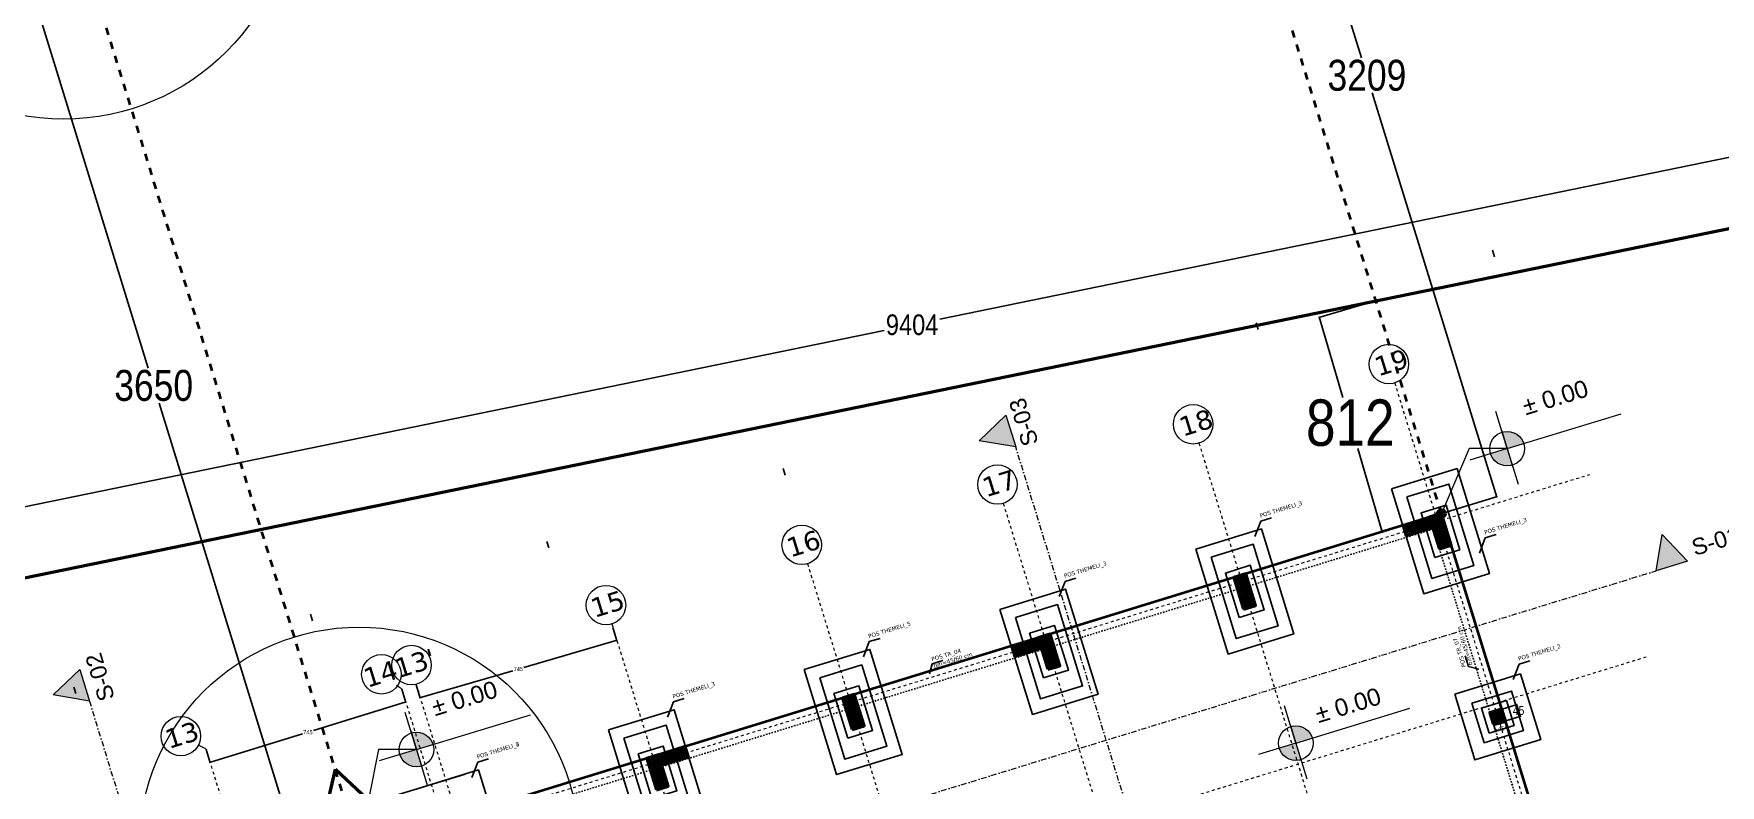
# Model space of a CAD drawing. Header units: centimetres. Extents: x 85226 to 578505, y -13061 to 170378.
# Drawn here: x 463873 to 470008, y 107779 to 110516 of the extents above; entities that cross this region are included whole.
import ezdxf

# ---------------------------------------------------------------- set-up
doc = ezdxf.new("R2010")
doc.units = ezdxf.units.CM
doc.linetypes.add('Dashed', pattern=[10.666667, 5.333333, -5.333333])
doc.linetypes.add('Dot & Dashed', pattern=[12.666666, 6.666666, -3.333333, 0, -2.666667])
for name, color, linetype, lineweight in [('0_Pen_No__6', 6, 'Continuous', 18), ('Akset_Pen_No__13', 13, 'Continuous', 18), ('Asfalti_Pen_No__25', 25, 'Continuous', 18), ('Dimensionet', 150, 'Continuous', 15), ('Dimensionet_Pen_No__82', 82, 'Continuous', 18), ('Fasada', 7, 'Continuous', 15), ('Fasada_Pen_No__1', 1, 'Continuous', 18), ('muri', 7, 'Continuous', 40), ('Nr-Ri', 1, 'Continuous', 0), ('Shtyllat', 1, 'Continuous', 25), ('Spotat', 1, 'Continuous', 15), ('Text', 7, 'Continuous', 18)]:
    doc.layers.add(name, color=color, linetype=linetype, lineweight=lineweight)
doc.layers.add('_KOCKA', color=5, linetype='Continuous')
doc.layers.add('Parcela Baze', color=7, linetype='Continuous')
doc.styles.add('Dimensionet CM', font='swissc.ttf', dxfattribs={"height": 15})
doc.styles.add('GENERATED_STYLE_2', font='arial.ttf')
doc.styles.add('Mini shkronjat', font='simplex.shx', dxfattribs={"height": 6})
doc.dimstyles.new('Maxi shkronjat', dxfattribs={"dimscale": 2, "dimtxt": 30, "dimasz": 1, "dimexe": 1, "dimexo": 1, "dimgap": 3, "dimtad": 0, "dimtih": 1, "dimtoh": 1, "dimzin": 9, "dimtxsty": 'Dimensionet CM', "dimblk": 'ARCHTICK', "dimcen": 1, "dimdle": 1, "dimadec": 0, "dimazin": 0, "dimtfac": 1, "dimtmove": 0, "dimatfit": 3, "dimldrblk": 'ARCHTICK', "dimfxl": 1, "dimarcsym": 0})

# ---------------------------------------------------------------- blocks, each defined once
blk = doc.blocks.new('_ArchTick')
at = {"layer": 'Spotat', "color": 0, "const_width": 0.15}
blk.add_lwpolyline([(-0.5, -0.5), (0.5, 0.5)], dxfattribs=at)
blk = doc.blocks.new('*D4372')
at = {"layer": 'DEFPOINTS', "color": 0, "transparency": 16777216}
for p in [(468727.3, 109535.8), (468549.6, 109483.6), (468956, 108756.8)]:
    blk.add_point(p, dxfattribs=at)
at = {"layer": 'Nr-Ri', "color": 0, "lineweight": -2, "transparency": 16777216}
for p, q in [((468725.4, 109535.2), (468547.7, 109483.1)), ((468549, 109485.5), (468635.4, 109191.3)), ((468778.8, 108702.7), (468689.9, 109005.8)), ((468954, 108756.2), (468776.3, 108704.1))]:
    blk.add_line(p, q, dxfattribs=at)
at = {"layer": 'Nr-Ri', "color": 0, "lineweight": -2, "transparency": 16777216, "xscale": 2, "yscale": 2, "zscale": 2}
for p, rotation in [((468549.6, 109483.6), 106.3583589157742), ((468778.3, 108704.6), 286.3583589157741)]:
    blk.add_blockref('_ArchTick', p, dxfattribs=dict(at, rotation=rotation))
at = {"layer": 'Nr-Ri', "color": 0, "transparency": 16777216, "insert": (468662.6, 109098.5), "char_height": 15, "attachment_point": 5, "style": 'Dimensionet CM'}
blk.add_mtext('{\\H11.25x;812}', dxfattribs=at)
blk = doc.blocks.new('*D4628')
at = {"layer": 'DEFPOINTS', "color": 0, "transparency": 16777216}
for p in [(471726, 110150.9), (462462.6, 108510.7), (462513.8, 108261.1)]:
    blk.add_point(p, dxfattribs=at)
at = {"layer": 'Dimensionet', "color": 0, "lineweight": -2, "transparency": 16777216}
for p, q in [((471676.7, 110400.9), (467169.8, 109476.3)), ((471725.6, 110152.9), (471674.4, 110402.4)), ((462460.6, 108510.3), (466967.5, 109434.8)), ((462513.4, 108263.1), (462462.2, 108512.6))]:
    blk.add_line(p, q, dxfattribs=at)
at = {"layer": 'Dimensionet', "color": 0, "lineweight": -2, "transparency": 16777216, "xscale": 2, "yscale": 2, "zscale": 2}
for p, rotation in [((471674.8, 110400.5), 11.59287937518715), ((462462.6, 108510.7), 191.5928793751872)]:
    blk.add_blockref('_ArchTick', p, dxfattribs=dict(at, rotation=rotation))
at = {"layer": 'Dimensionet', "color": 0, "transparency": 16777216, "insert": (467068.7, 109455.6), "char_height": 15, "attachment_point": 5, "style": 'Dimensionet CM'}
blk.add_mtext('{\\H5x;9404}', dxfattribs=at)
blk = doc.blocks.new('*D4381')
at = {"layer": 'DEFPOINTS', "color": 0, "transparency": 16777216}
for p in [(469213.7, 108056.5), (469268.1, 108073.3), (469226.9, 108013.5)]:
    blk.add_point(p, dxfattribs=at)
at = {"layer": 'Dimensionet', "color": 0, "lineweight": -2, "transparency": 16777216}
for p, q in [((469215.6, 108057.1), (469270, 108073.9)), ((469281.9, 108028.4), (469267.5, 108075.2)), ((469228.8, 108014.1), (469283.2, 108030.9))]:
    blk.add_line(p, q, dxfattribs=at)
at = {"layer": 'Dimensionet', "color": 0, "lineweight": -2, "transparency": 16777216, "xscale": 2, "yscale": 2, "zscale": 2}
for p, rotation in [((469268.1, 108073.3), 107.1299999991601), ((469281.3, 108030.3), 287.1299999991601)]:
    blk.add_blockref('_ArchTick', p, dxfattribs=dict(at, rotation=rotation))
at = {"layer": 'Dimensionet', "color": 0, "transparency": 16777216, "insert": (469274.7, 108051.8), "char_height": 15, "attachment_point": 5, "style": 'Dimensionet CM'}
blk.add_mtext('{\\H2.1875x;45}', dxfattribs=at)
blk = doc.blocks.new('*D4382')
at = {"layer": 'DEFPOINTS', "color": 0, "transparency": 16777216}
for p in [(469183.9, 108000.3), (469226.9, 108013.5), (469233.4, 107992.6)]:
    blk.add_point(p, dxfattribs=at)
at = {"layer": 'Dimensionet', "color": 0, "lineweight": -2, "transparency": 16777216}
for p, q in [((469184.5, 107998.4), (469191, 107977.4)), ((469188.5, 107978.7), (469196.8, 107981.3)), ((469235.3, 107993.2), (469227, 107990.6)), ((469227.5, 108011.6), (469234, 107990.7))]:
    blk.add_line(p, q, dxfattribs=at)
at = {"layer": 'Dimensionet', "color": 0, "lineweight": -2, "transparency": 16777216, "xscale": 2, "yscale": 2, "zscale": 2}
for p, rotation in [((469190.4, 107979.3), 197.1299999999269), ((469233.4, 107992.6), 17.1299999999269)]:
    blk.add_blockref('_ArchTick', p, dxfattribs=dict(at, rotation=rotation))
at = {"layer": 'Dimensionet', "color": 0, "transparency": 16777216, "insert": (469211.9, 107985.9), "char_height": 15, "attachment_point": 5, "style": 'Dimensionet CM'}
blk.add_mtext('45', dxfattribs=at)
blk = doc.blocks.new('*D4634')
at = {"layer": 'DEFPOINTS', "color": 0, "transparency": 16777216}
for p in [(463981.8, 111043.3), (463772.1, 110978.6), (465057, 107555)]:
    blk.add_point(p, dxfattribs=at)
at = {"layer": 'Nr-Ri', "color": 0, "lineweight": -2, "transparency": 16777216}
for p, q in [((463979.9, 111042.7), (463770.2, 110978.1)), ((463771.5, 110980.6), (464290, 109298.2)), ((464847.8, 107488.4), (464329.3, 109170.7)), ((465055.1, 107554.4), (464845.3, 107489.7))]:
    blk.add_line(p, q, dxfattribs=at)
at = {"layer": 'Nr-Ri', "color": 0, "lineweight": -2, "transparency": 16777216, "xscale": 2, "yscale": 2, "zscale": 2}
for p, rotation in [((463772.1, 110978.6), 107.1299999998391), ((464847.2, 107490.3), 287.1299999998391)]:
    blk.add_blockref('_ArchTick', p, dxfattribs=dict(at, rotation=rotation))
at = {"layer": 'Nr-Ri', "color": 0, "transparency": 16777216, "insert": (464309.7, 109234.5), "char_height": 15, "attachment_point": 5, "style": 'Dimensionet CM'}
blk.add_mtext('{\\H7.5x;3650}', dxfattribs=at)
blk = doc.blocks.new('*D4636')
at = {"layer": 'DEFPOINTS', "color": 0, "transparency": 16777216}
for p in [(468250.5, 111896.8), (468049.1, 111834.8), (468994.2, 108768.5)]:
    blk.add_point(p, dxfattribs=at)
at = {"layer": 'Nr-Ri', "color": 0, "lineweight": -2, "transparency": 16777216}
for p, q in [((468051.1, 111835.4), (468252.4, 111897.4)), ((468249.9, 111898.8), (468703.3, 110427.5)), ((469196.1, 108828.6), (468742.7, 110299.9)), ((468996.1, 108769.1), (469197.5, 108831.1))]:
    blk.add_line(p, q, dxfattribs=at)
at = {"layer": 'Nr-Ri', "color": 0, "lineweight": -2, "transparency": 16777216, "xscale": 2, "yscale": 2, "zscale": 2}
for p, rotation in [((468250.5, 111896.8), 107.1299999998384), ((469195.5, 108830.5), 287.1299999998384)]:
    blk.add_blockref('_ArchTick', p, dxfattribs=dict(at, rotation=rotation))
at = {"layer": 'Nr-Ri', "color": 0, "transparency": 16777216, "insert": (468723, 110363.7), "char_height": 15, "attachment_point": 5, "style": 'Dimensionet CM'}
blk.add_mtext('{\\H7.5x;3209}', dxfattribs=at)
blk = doc.blocks.new('*D4758')
at = {"layer": 'DEFPOINTS', "color": 0, "transparency": 16777216}
for p in [(465211.7, 108131.1), (465226.7, 108082.4), (464499.7, 107911.7)]:
    blk.add_point(p, dxfattribs=at)
at = {"layer": 'Dimensionet', "color": 0, "lineweight": -2, "transparency": 16777216}
for p, q in [((465212.2, 108129.2), (465227.3, 108080.5)), ((465228.6, 108083), (464890.6, 107978.8)), ((464512.8, 107862.3), (464850.8, 107966.5)), ((464500.3, 107909.8), (464515.3, 107861))]:
    blk.add_line(p, q, dxfattribs=at)
at = {"layer": 'Dimensionet', "color": 0, "lineweight": -2, "transparency": 16777216, "xscale": 2, "yscale": 2, "zscale": 2}
for p, rotation in [((465226.7, 108082.4), 17.13000000000708), ((464514.7, 107862.9), 197.1300000000071)]:
    blk.add_blockref('_ArchTick', p, dxfattribs=dict(at, rotation=rotation))
at = {"layer": 'Dimensionet', "color": 0, "transparency": 16777216, "insert": (464870.7, 107972.7), "char_height": 15, "attachment_point": 5, "style": 'Dimensionet CM'}
blk.add_mtext('745', dxfattribs=at)
blk = doc.blocks.new('*D4759')
at = {"layer": 'DEFPOINTS', "color": 0, "transparency": 16777216}
for p in [(465979.4, 108356.3), (465993.8, 108307.1), (465264.2, 108147.3)]:
    blk.add_point(p, dxfattribs=at)
at = {"layer": 'Dimensionet', "color": 0, "lineweight": -2, "transparency": 16777216}
for p, q in [((465979.9, 108354.4), (465994.3, 108305.2)), ((465995.7, 108307.7), (465656.1, 108208.4)), ((465276.7, 108097.5), (465616.3, 108196.8)), ((465264.8, 108145.4), (465279.2, 108096.2))]:
    blk.add_line(p, q, dxfattribs=at)
at = {"layer": 'Dimensionet', "color": 0, "lineweight": -2, "transparency": 16777216, "xscale": 2, "yscale": 2, "zscale": 2}
for p, rotation in [((465993.8, 108307.1), 16.29311130766372), ((465278.6, 108098.1), 196.2931113076637)]:
    blk.add_blockref('_ArchTick', p, dxfattribs=dict(at, rotation=rotation))
at = {"layer": 'Dimensionet', "color": 0, "transparency": 16777216, "insert": (465636.2, 108202.6), "char_height": 15, "attachment_point": 5, "style": 'Dimensionet CM'}
blk.add_mtext('745', dxfattribs=at)

msp = doc.modelspace()

# ---------------------------------------------------------------- hatches: boundary and pattern name
h = msp.add_hatch()
h.set_pattern_fill('ANSI37', color=252, scale=2, angle=107.13, style=0)
h.set_pattern_definition([(152.13, (319895.471, 114085.539), (-2.96841552, -5.61346678), []), (242.13, (319895.471, 114085.539), (5.61346678, -2.96841552), [])])
h.paths.add_polyline_path([(468956.368, 108738.515), (468951.214, 108755.239), (468855.65, 108725.785), (468860.804, 108709.061)])
h.paths.add_polyline_path([(468860.804, 108709.061), (468867.431, 108687.559), (468962.995, 108717.013), (468956.368, 108738.515)])
h = msp.add_hatch()
h.set_pattern_fill('ANSI37', color=252, scale=2, angle=107.13, style=0)
h.set_pattern_definition([(152.13, (322521.605, 123949.5864), (-2.96841552, -5.61346678), []), (242.13, (322521.605, 123949.5864), (5.61346678, -2.96841552), [])])
h.paths.add_polyline_path([(468994.217, 108768.493), (468972.715, 108761.866), (469001.433, 108668.691), (469022.935, 108675.318)])
h.paths.add_polyline_path([(468972.715, 108761.866), (468951.214, 108755.239), (468979.931, 108662.064), (469001.433, 108668.691)])
h.paths.add_polyline_path([(469001.433, 108668.691), (468979.931, 108662.064), (468986.558, 108640.562), (469008.06, 108647.189)])
h.paths.add_polyline_path([(469022.935, 108675.318), (469001.433, 108668.691), (469008.06, 108647.189), (469029.562, 108653.816)])
h = msp.add_hatch()
h.set_pattern_fill('ANSI37', color=252, scale=2, angle=107.13, style=0)
h.set_pattern_definition([(152.13, (321809.654, 123730.1536), (-2.96841552, -5.61346678), []), (242.13, (321809.654, 123730.1536), (5.61346678, -2.96841552), [])])
h.paths.add_polyline_path([(468282.266, 108549.06), (468260.764, 108542.433), (468289.482, 108449.258), (468310.984, 108455.885)])
h.paths.add_polyline_path([(468260.764, 108542.433), (468239.263, 108535.806), (468267.98, 108442.631), (468289.482, 108449.258)])
h.paths.add_polyline_path([(468289.482, 108449.258), (468267.98, 108442.631), (468274.607, 108421.129), (468296.109, 108427.756)])
h.paths.add_polyline_path([(468310.984, 108455.885), (468289.482, 108449.258), (468296.109, 108427.756), (468317.611, 108434.383)])
h = msp.add_hatch()
h.set_pattern_fill('ANSI37', color=252, scale=2, angle=107.13, style=0)
h.set_pattern_definition([(152.13, (318471.569, 113646.673), (-2.96841552, -5.61346678), []), (242.13, (318471.569, 113646.673), (5.61346678, -2.96841552), [])])
h.paths.add_polyline_path([(467532.466, 108299.649), (467527.312, 108316.373), (467431.748, 108286.919), (467436.902, 108270.195)])
h.paths.add_polyline_path([(467436.902, 108270.195), (467443.529, 108248.693), (467539.093, 108278.147), (467532.466, 108299.649)])
h = msp.add_hatch()
h.set_pattern_fill('ANSI37', color=252, scale=2, angle=107.13, style=0)
h.set_pattern_definition([(152.13, (321097.703, 123510.721), (-2.96841552, -5.61346678), []), (242.13, (321097.703, 123510.721), (5.61346678, -2.96841552), [])])
h.paths.add_polyline_path([(467570.315, 108329.627), (467548.813, 108323), (467577.531, 108229.825), (467599.033, 108236.452)])
h.paths.add_polyline_path([(467548.813, 108323), (467527.312, 108316.373), (467556.029, 108223.198), (467577.531, 108229.825)])
h.paths.add_polyline_path([(467577.531, 108229.825), (467556.029, 108223.198), (467562.656, 108201.696), (467584.158, 108208.323)])
h.paths.add_polyline_path([(467599.033, 108236.452), (467577.531, 108229.825), (467584.158, 108208.323), (467605.66, 108214.951)])
h = msp.add_hatch()
h.set_pattern_fill('ANSI37', color=252, scale=2, angle=107.13, style=0)
h.set_pattern_definition([(152.13, (320385.752, 123291.288), (-2.96841552, -5.61346678), []), (242.13, (320385.752, 123291.288), (5.61346678, -2.96841552), [])])
h.paths.add_polyline_path([(466858.364, 108110.194), (466836.862, 108103.567), (466865.58, 108010.392), (466887.082, 108017.02)])
h.paths.add_polyline_path([(466836.862, 108103.567), (466815.361, 108096.94), (466844.078, 108003.765), (466865.58, 108010.392)])
h.paths.add_polyline_path([(466865.58, 108010.392), (466844.078, 108003.765), (466850.705, 107982.263), (466872.207, 107988.891)])
h.paths.add_polyline_path([(466887.082, 108017.02), (466865.58, 108010.392), (466872.207, 107988.891), (466893.709, 107995.518)])
h = msp.add_hatch()
h.set_pattern_fill('ANSI37', color=252, scale=2, angle=107.13, style=0)
h.set_pattern_definition([(152.13, (323655.998, 122798.4106), (-2.96841552, -5.61346678), []), (242.13, (323655.998, 122798.4106), (5.61346678, -2.96841552), [])])
h.paths.add_polyline_path([(469192.15, 108049.915), (469170.648, 108043.288), (469183.903, 108000.284), (469205.405, 108006.912)])
h.paths.add_polyline_path([(469213.652, 108056.543), (469192.15, 108049.915), (469205.405, 108006.912), (469226.906, 108013.539)])
h = msp.add_hatch()
h.set_pattern_fill('ANSI37', color=252, scale=2, angle=107.13, style=0)
h.set_pattern_definition([(152.13, (317186.2346, 113250.516), (-2.96841552, -5.61346678), []), (242.13, (317186.2346, 113250.516), (5.61346678, -2.96841552), [])])
h.paths.add_polyline_path([(466247.132, 107903.492), (466241.977, 107920.216), (466146.413, 107890.762), (466151.568, 107874.038)])
h.paths.add_polyline_path([(466151.568, 107874.038), (466158.195, 107852.536), (466253.759, 107881.99), (466247.132, 107903.492)])
h = msp.add_hatch()
h.set_pattern_fill('ANSI37', color=252, scale=2, angle=107.13, style=0)
h.set_pattern_definition([(152.13, (319673.801, 123071.855), (-2.96841552, -5.61346678), []), (242.13, (319673.801, 123071.855), (5.61346678, -2.96841552), [])])
h.paths.add_polyline_path([(466146.413, 107890.762), (466124.911, 107884.134), (466153.629, 107790.96), (466175.131, 107797.587)])
h.paths.add_polyline_path([(466124.911, 107884.134), (466103.41, 107877.507), (466132.127, 107784.332), (466153.629, 107790.96)])
h.paths.add_polyline_path([(466153.629, 107790.96), (466132.127, 107784.332), (466138.754, 107762.831), (466160.256, 107769.458)])
h.paths.add_polyline_path([(466175.131, 107797.587), (466153.629, 107790.96), (466160.256, 107769.458), (466181.758, 107776.085)])
at = {"layer": 'Asfalti_Pen_No__25', "linetype": 'Continuous', "lineweight": 18}
for points in [[(467410.107, 109126.637), (467313.102, 109033.953), (467445.451, 109011.96)], [(469889.572, 108595.777), (469796.889, 108692.781), (469774.896, 108560.432)], [(464040.436, 108200.931), (463943.432, 108108.248), (464075.781, 108086.254)]]:
    msp.add_hatch(color=25, dxfattribs=at).paths.add_polyline_path(points)
at = {"layer": 'Fasada'}
h = msp.add_hatch(dxfattribs=at)
h.set_pattern_fill('ANSI37', color=256, angle=17.13)
h.set_pattern_definition([(62.13, (-757254.422, 337047.803), (-2.80673339, 1.484207762), []), (152.13, (-757254.422, 337047.803), (-1.484207762, -2.80673339), [])])
h.paths.add_polyline_path([(469183.904, 108000.285), (469226.908, 108013.539), (469213.654, 108056.543), (469170.65, 108043.289)])
h = msp.add_hatch(color=256, dxfattribs=at)
h.dxf.hatch_style = 1
h.paths.add_polyline_path([(468464.541, 107932.957), (468404.294, 107914.538, 0.41421356), (468482.96, 107872.71)])
h.paths.add_polyline_path([(468446.121, 107993.204), (468464.541, 107932.957), (468524.788, 107951.376, 0.41421356)])
at = {"layer": 'Nr-Ri'}
h = msp.add_hatch(color=256, dxfattribs=at)
h.dxf.hatch_style = 1
h.paths.add_polyline_path([(469233.198, 109005.034), (469172.951, 108986.615, 0.41421356), (469251.617, 108944.787)])
h.paths.add_polyline_path([(469214.778, 109065.282), (469233.198, 109005.034), (469293.445, 109023.454, 0.41421356)])
h = msp.add_hatch(color=256, dxfattribs=at)
h.dxf.hatch_style = 1
h.paths.add_polyline_path([(465265.411, 107909.583), (465205.164, 107891.164, 0.41421356), (465283.83, 107849.336)])
h.paths.add_polyline_path([(465246.992, 107969.83), (465265.411, 107909.583), (465325.658, 107928.002, 0.41421356)])

# ---------------------------------------------------------------- linework, layer by layer
for p, q in [((469187.463, 109703.843), (469180.1, 109727.734)), ((468327.388, 109438.757), (468320.025, 109462.648)), ((466607.238, 108908.583), (466599.875, 108932.474)), ((468315.147, 108685.793), (468336.782, 108741.322)), ((468336.782, 108741.322), (468375.82, 108753.354)), ((465747.163, 108643.497), (465739.8, 108667.388)), ((469132.127, 108624.987), (469153.762, 108680.516)), ((469153.762, 108680.516), (469192.8, 108692.548)), ((467624.831, 108521.889), (467663.869, 108533.922)), ((467603.196, 108466.361), (467624.831, 108521.889)), ((464887.088, 108378.41), (464879.725, 108402.301)), ((466891.245, 108246.928), (466912.88, 108302.457)), ((466912.88, 108302.457), (466951.918, 108314.489)), ((467141.661, 108222.01), (467180.7, 108234.042)), ((469092.429, 108211.767), (469080.397, 108250.806)), ((469276.942, 108220.33), (469315.98, 108232.362)), ((467132.124, 108184.808), (467141.661, 108222.01)), ((469129.631, 108202.23), (469092.429, 108211.767)), ((469255.307, 108164.801), (469276.942, 108220.33)), ((464027.013, 108113.323), (464019.65, 108137.214)), ((466179.294, 108027.495), (466200.929, 108083.024)), ((466200.929, 108083.024), (466239.967, 108095.056)), ((465467.343, 107808.062), (465488.978, 107863.591)), ((465467.343, 107808.062), (465488.978, 107863.591)), ((465488.978, 107863.591), (465528.016, 107875.623)), ((465488.978, 107863.591), (465528.016, 107875.623))]:
    msp.add_line(p, q)
at = {"linetype": 'Dashed'}
for p, q in [((464626.951, 107422.443), (468994.214, 108768.492)), ((468295.521, 108506.056), (468964.468, 108712.235)), ((469029.562, 108653.816), (469383.011, 107507.05)), ((469340.007, 107493.795), (468986.558, 108640.562)), ((467583.57, 108286.624), (468252.517, 108492.802)), ((466871.619, 108067.191), (467540.566, 108273.369)), ((466159.668, 107847.758), (466828.615, 108053.936)), ((465447.717, 107628.325), (466116.664, 107834.503))]:
    msp.add_line(p, q, dxfattribs=at)
at = {"color": 252}
for points in [[(468812.025, 108858.838), (469050.935, 108932.473), (469168.751, 108550.217), (468929.841, 108476.582), (468812.025, 108858.838)], [(468100.074, 108639.405), (468338.984, 108713.04), (468456.8, 108330.784), (468217.89, 108257.149), (468100.074, 108639.405)], [(467388.123, 108419.972), (467627.033, 108493.607), (467744.849, 108111.352), (467505.939, 108037.716), (467388.123, 108419.972)], [(466676.172, 108200.539), (466915.082, 108274.174), (467032.898, 107891.919), (466793.988, 107818.284), (466676.172, 108200.539)], [(469042.505, 108111.051), (469281.415, 108184.686), (469355.05, 107945.776), (469116.14, 107872.141), (469042.505, 108111.051)], [(465964.221, 107981.106), (466203.131, 108054.741), (466320.947, 107672.486), (466082.037, 107598.851), (465964.221, 107981.106)], [(465199.71, 107745.474), (465438.62, 107819.109)], [(465252.27, 107761.673), (465491.18, 107835.309), (465608.996, 107453.053), (465370.086, 107379.418)]]:
    msp.add_lwpolyline(points, dxfattribs=at)
for points in [[(468868.283, 108829.088), (469021.185, 108876.215), (469112.493, 108579.967), (468959.591, 108532.84)], [(468970.031, 108609.307), (469060.817, 108637.289), (469010.745, 108799.747), (468919.959, 108771.766)], [(468156.332, 108609.655), (468309.234, 108656.782), (468400.542, 108360.534), (468247.64, 108313.407)], [(468258.08, 108389.875), (468348.866, 108417.856), (468298.794, 108580.315), (468208.008, 108552.333)], [(467444.381, 108390.223), (467597.283, 108437.349), (467688.591, 108141.101), (467535.689, 108093.974)], [(467546.129, 108170.442), (467636.915, 108198.423), (467586.843, 108360.882), (467496.057, 108332.9)], [(466732.43, 108170.79), (466885.332, 108217.916), (466976.64, 107921.668), (466823.738, 107874.542)], [(466834.178, 107951.009), (466924.964, 107978.99), (466874.892, 108141.449), (466784.106, 108113.468)], [(469105.014, 108077.996), (469248.36, 108122.177), (469292.541, 107978.831), (469149.195, 107934.65)], [(469167.375, 107969.03), (469258.161, 107997.011), (469230.18, 108087.797), (469139.394, 108059.816)], [(466020.479, 107951.357), (466173.381, 107998.483), (466264.689, 107702.235), (466111.787, 107655.109)], [(466122.227, 107731.576), (466213.013, 107759.557), (466162.941, 107922.016), (466072.155, 107894.035)]]:
    msp.add_lwpolyline(points, close=True, dxfattribs=at)
at = {"layer": '0_Pen_No__6', "linetype": 'Dot & Dashed', "lineweight": 18, "ltscale": 3}
for p, q in [((468639.077, 105139.236), (467445.451, 109011.96)), ((455523.199, 104167.868), (469774.896, 108560.432)), ((464075.781, 108086.254), (465308.339, 104087.213))]:
    msp.add_line(p, q, dxfattribs=at)
at = {"layer": '_KOCKA'}
msp.add_arc((463422.874, 112098.406), 8965.22, 314.4556754, 336.0927552, dxfattribs=at)
at = {"layer": 'Akset_Pen_No__13', "color": 251, "linetype": 'Dashed', "ltscale": 2}
for p, q in [((468823.972, 109244.463), (469897.573, 105761.16)), ((468112.021, 109025.031), (469185.622, 105541.727)), ((455784.337, 104673.486), (469534.154, 108911.364)), ((467400.07, 108805.598), (468473.671, 105322.294)), ((466688.119, 108586.165), (467761.72, 105102.861)), ((465976.168, 108366.732), (467049.769, 104883.428)), ((455968.192, 104002.89), (469738.86, 108247.195)), ((465211.657, 108131.099), (466285.258, 104647.796)), ((465264.217, 108147.299), (466337.818, 104663.995)), ((464499.706, 107911.667), (465573.307, 104428.363))]:
    msp.add_line(p, q, dxfattribs=at)
at = {"layer": 'Akset_Pen_No__13', "color": 251, "ltscale": 2}
for p, q in [((465211.657, 108131.099), (465193.495, 108142.921)), ((464499.706, 107911.667), (464472.322, 107925.787))]:
    msp.add_line(p, q, dxfattribs=at)
for centre in [(468802.823, 109313.084), (468090.872, 109093.651), (467378.921, 108874.218), (466666.97, 108654.785), (465955.019, 108435.352), (465247.7, 108217.347), (465137.947, 108183.52), (464408.501, 107958.695)]:
    msp.add_circle(centre, 71.805, dxfattribs=at)
at = {"layer": 'Asfalti_Pen_No__25', "color": 25, "linetype": 'Continuous', "lineweight": 18}
for p, q in [((467313.102, 109033.953), (467410.107, 109126.637)), ((467410.107, 109126.637), (467445.451, 109011.96)), ((467445.451, 109011.96), (467313.102, 109033.953)), ((469774.896, 108560.432), (469796.889, 108692.781)), ((469796.889, 108692.781), (469889.572, 108595.777)), ((469889.572, 108595.777), (469774.896, 108560.432)), ((463943.432, 108108.248), (464040.436, 108200.931)), ((464040.436, 108200.931), (464075.781, 108086.254)), ((464075.781, 108086.254), (463943.432, 108108.248))]:
    msp.add_line(p, q, dxfattribs=at)
at = {"layer": 'Dimensionet_Pen_No__82', "linetype": 'Continuous'}
for centre, radius in [((463981.841, 111043.294), 838.374), ((465056.985, 107554.985), 800.158)]:
    msp.add_circle(centre, radius, dxfattribs=at)
at = {"layer": 'Fasada'}
for p, q in [((468464.541, 107932.957), (468423.151, 108068.337)), ((468464.541, 107932.957), (468879.173, 108059.723)), ((468443.846, 108000.647), (468485.236, 107865.267)), ((468464.541, 107932.957), (468329.161, 107891.567)), ((468464.541, 107932.957), (468504.176, 107803.315))]:
    msp.add_line(p, q, dxfattribs=at)
msp.add_circle((468464.541, 107932.957), 63, dxfattribs=at)
at = {"layer": 'Fasada_Pen_No__1', "lineweight": 50}
msp.add_lwpolyline([(464970.666, 107838.027), (465162.72, 107658.365), (464911.1, 107581.872)], close=True, dxfattribs=at)
msp.add_circle((468994.217, 108768.493), 13.773, dxfattribs=at)
at = {"layer": 'muri', "linetype": 'Dashed', "ltscale": 5}
for p, q in [((468994.217, 108768.493), (468049.143, 111834.79)), ((465056.985, 107554.985), (463981.841, 111043.294))]:
    msp.add_line(p, q, dxfattribs=at)
at = {"layer": 'muri'}
msp.add_lwpolyline([(469028.655, 106297.141), (469228.072, 107333.725), (469418.345, 107392.37), (468994.207, 108768.49), (464669.948, 107435.695), (464625.767, 107579.041), (464061.94, 107405.262), (464106.121, 107261.916), (463957.997, 107216.262), (463871.546, 107503.543)], dxfattribs=at)
at = {"layer": 'Nr-Ri'}
for p, q in [((469233.198, 109005.034), (469191.808, 109140.414)), ((469233.198, 109005.034), (469647.831, 109131.8)), ((469212.503, 109072.724), (469253.893, 108937.344)), ((469233.198, 109005.034), (469097.818, 108963.645)), ((469233.198, 109005.034), (469272.833, 108875.392)), ((465265.411, 107909.583), (465224.021, 108044.963)), ((465244.716, 107977.273), (465286.106, 107841.893)), ((465265.411, 107909.583), (465680.044, 108036.349)), ((465265.411, 107909.583), (465130.031, 107868.193)), ((465265.411, 107909.583), (465305.047, 107779.941))]:
    msp.add_line(p, q, dxfattribs=at)
for points in [[(469233.198, 109005.034), (469094.987, 109005.034), (468994.207, 108768.49)], [(465265.411, 107909.583), (465127.2, 107909.583), (465056.985, 107554.985)]]:
    msp.add_lwpolyline(points, dxfattribs=at)
for centre in [(469233.198, 109005.034), (465265.411, 107909.583)]:
    msp.add_circle(centre, 63, dxfattribs=at)
at = {"layer": 'Parcela Baze', "color": 6, "lineweight": 53}
msp.add_lwpolyline([(463133.563, 103446.634), (465113.463, 103757.734), (468578.263, 104959.734), (469926.463, 106151.634), (470903.163, 107652.534), (471570.663, 109429.934), (471772.363, 110086.234), (471725.963, 110150.934), (462513.763, 108261.134)], dxfattribs=at)
at = {"layer": 'Shtyllat', "color": 3, "lineweight": 50}
for points in [[(468855.65, 108725.785), (468951.214, 108755.239), (468962.995, 108717.013), (468867.431, 108687.559), (468855.65, 108725.785)], [(467431.748, 108286.919), (467527.312, 108316.373), (467539.093, 108278.147), (467443.529, 108248.693), (467431.748, 108286.919)], [(466146.413, 107890.762), (466241.977, 107920.216), (466253.759, 107881.99), (466158.195, 107852.536), (466146.413, 107890.762)]]:
    msp.add_lwpolyline(points, dxfattribs=at)
for points in [[(468986.558, 108640.562), (469029.562, 108653.816), (468994.217, 108768.493), (468951.214, 108755.239)], [(468274.607, 108421.129), (468317.611, 108434.383), (468282.266, 108549.06), (468239.263, 108535.806)], [(467562.656, 108201.696), (467605.66, 108214.951), (467570.315, 108329.627), (467527.312, 108316.373)], [(466850.705, 107982.263), (466893.709, 107995.518), (466858.364, 108110.194), (466815.361, 108096.94)], [(469183.904, 108000.285), (469226.908, 108013.539), (469213.654, 108056.543), (469170.65, 108043.289)], [(466138.754, 107762.831), (466181.758, 107776.085), (466146.413, 107890.762), (466103.41, 107877.507)]]:
    msp.add_lwpolyline(points, close=True, dxfattribs=at)

# ---------------------------------------------------------------- texts
at = {"color": 251, "char_height": 70, "width": 119.52102, "rotation": 17.13, "style": 'Mini shkronjat'}
for s, insert, attachment_point in [('{\\fVerdana|b0|i0|c0|p34;19}', (468743.167, 109334.205), 1), ('{\\fVerdana|b0|i0|c0|p34;18}', (468032.561, 109115.187), 1), ('{\\fVerdana|b0|i0|c0|p34;17}', (467316.57, 108894.509), 1), ('{\\fVerdana|b0|i0|c0|p34;16}', (466604.612, 108675.074), 1), ('{\\fVerdana|b0|i0|c0|p34;15}', (465892.157, 108455.486), 1), ('{\\fVerdana|b0|i0|c0|p34;14}', (465182.509, 108236.762), 3), ("{\\fVerdana|b0|i0|c0|p34;13'}", (465178.876, 108235.643), 1), ('{\\fVerdana|b0|i0|c0|p34;13}', (464343.684, 107978.225), 1)]:
    msp.add_mtext(s, dxfattribs=dict(at, insert=insert, attachment_point=attachment_point))
at = {"char_height": 15, "width": 176.92255, "attachment_point": 1, "style": 'Mini shkronjat'}
for s, insert, rotation in [('{\\fVerdana|b0|i0|c0|p34;POS THEMELI_3}', (468331.084, 108767.85), 17.13), ('{\\fVerdana|b0|i0|c0|p34;POS THEMELI_3}', (469148.065, 108707.044), 17.13), ('{\\fVerdana|b0|i0|c0|p34;POS THEMELI_3}', (467619.133, 108548.417), 17.13), ('{\\fVerdana|b0|i0|c0|p34;POS THEMELI_5}', (466907.182, 108328.984), 17.13), ('{\\fVerdana|b0|i0|c0|p34;POS TR_07 b/h=45/60 cm}', (469069.305, 108207.119), 107.13), ('{\\fVerdana|b0|i0|c0|p34;POS THEMELI_2}', (469271.245, 108246.858), 17.13), ('{\\fVerdana|b0|i0|c0|p34;POS TR_04 b/h=45/60 cm}', (467137.013, 108245.134), 17.13), ('{\\fVerdana|b0|i0|c0|p34;POS THEMELI_3}', (466195.231, 108109.551), 17.13), ('{\\fVerdana|b0|i0|c0|p34;POS THEMELI_4}', (465483.28, 107890.119), 17.13), ('{\\fVerdana|b0|i0|c0|p34;POS THEMELI_3}', (465483.28, 107890.119), 17.13)]:
    msp.add_mtext(s, dxfattribs=dict(at, insert=insert, rotation=rotation))
at = {"layer": 'Asfalti_Pen_No__25', "color": 25, "style": 'GENERATED_STYLE_2'}
for s, rotation, p in [('S-03', 107.13, (467529.031, 109025.92)), ('S-01', 17, (469915.721, 108614.132)), ('S-02', 107.13, (464168.918, 108097.554))]:
    msp.add_text(s, height=60, rotation=rotation, dxfattribs=at).set_placement(p)
at = {"layer": 'Nr-Ri', "char_height": 126, "attachment_point": 1, "rotation": 17, "style": 'Dimensionet CM'}
for insert in [(469282.36, 109186.309), (465314.573, 108090.857)]:
    msp.add_mtext('{\\fArial|b0|i0|c0|p34;\\H0.5x;%%P\\fArial|b0|i0|c238|p34; \\fArial|b0|i0|c0|p34;0\\fArial|b0|i0|c238|p34;.\\fArial|b0|i0|c0|p34;00\\fTimes New Roman|b0|i0|c238|p18;\\H1.9999x; }', dxfattribs=dict(at, insert=insert))
at = {"layer": 'Text', "insert": (468528.501, 108065.827), "char_height": 126, "attachment_point": 1, "rotation": 17, "style": 'Dimensionet CM'}
msp.add_mtext('{\\fArial|b0|i0|c0|p34;\\H0.5x;%%P\\fArial|b0|i0|c238|p34; \\fArial|b0|i0|c0|p34;0\\fArial|b0|i0|c238|p34;.\\fArial|b0|i0|c0|p34;00}', dxfattribs=at)

# ---------------------------------------------------------------- dimensions: what is measured, and where the dimension line sits
at = {"layer": 'Dimensionet'}
dim = msp.add_aligned_dim(p1=(471725.963, 110150.934), p2=(462513.763, 108261.134), distance=-254.733, text='{\\H5x;<>}', dimstyle='Maxi shkronjat', override={"dimdec": 0}, dxfattribs=at)
dim.commit()
dim.dimension.update_dxf_attribs({"geometry": '*D4628', "text_midpoint": (467068.673, 109455.57)})
dim = msp.add_aligned_dim(p1=(465264.217, 108147.299), p2=(465979.374, 108356.332), distance=-51.282, dimstyle='Maxi shkronjat', override={"dimdec": 0}, dxfattribs=at)
dim.commit()
dim.dimension.update_dxf_attribs({"geometry": '*D4759', "text_midpoint": (465636.183, 108202.594)})
dim = msp.add_aligned_dim(p1=(464499.706, 107911.667), p2=(465211.657, 108131.099), distance=-50.994, dimstyle='Maxi shkronjat', dxfattribs=at)
dim.commit()
dim.dimension.update_dxf_attribs({"geometry": '*D4758', "text_midpoint": (464870.702, 107972.651)})
dim = msp.add_linear_dim(base=(469268.084, 108073.319), p1=(469226.908, 108013.539), p2=(469213.654, 108056.543), angle=107.13, text='{\\H2.1875x;<>}', dimstyle='Maxi shkronjat', dxfattribs=at)
dim.commit()
dim.dimension.update_dxf_attribs({"geometry": '*D4381', "text_midpoint": (469274.711, 108051.817), "dimtype": 160})
dim = msp.add_linear_dim(base=(469233.373, 107992.562), p1=(469183.904, 108000.285), p2=(469226.908, 108013.539), angle=17.13, dimstyle='Maxi shkronjat', dxfattribs=at)
dim.commit()
dim.dimension.update_dxf_attribs({"geometry": '*D4382', "text_midpoint": (469211.872, 107985.935)})
at = {"layer": 'Nr-Ri'}
for p1, p2, distance, picture, middle in [((468994.217, 108768.493), (468049.143, 111834.79), -210.669, '*D4636', (468723.004, 110363.692)), ((465056.985, 107554.985), (463981.841, 111043.294), 219.482, '*D4634', (464309.668, 109234.493))]:
    dim = msp.add_aligned_dim(p1=p1, p2=p2, distance=distance, text='{\\H7.5x;<>}', dimstyle='Maxi shkronjat', override={"dimdec": 0}, dxfattribs=at)
    dim.commit()
    dim.dimension.update_dxf_attribs({"geometry": picture, "text_midpoint": middle})
dim = msp.add_linear_dim(base=(468549.601, 109483.624), p1=(468955.969, 108756.799), p2=(468727.315, 109535.788), angle=106.3583589, text='{\\H11.25x;<>}', dimstyle='Maxi shkronjat', override={"dimdec": 0}, dxfattribs=at)
dim.commit()
dim.dimension.update_dxf_attribs({"geometry": '*D4372', "text_midpoint": (468662.64, 109098.52), "dimtype": 161})

doc.saveas('drawing.dxf')
